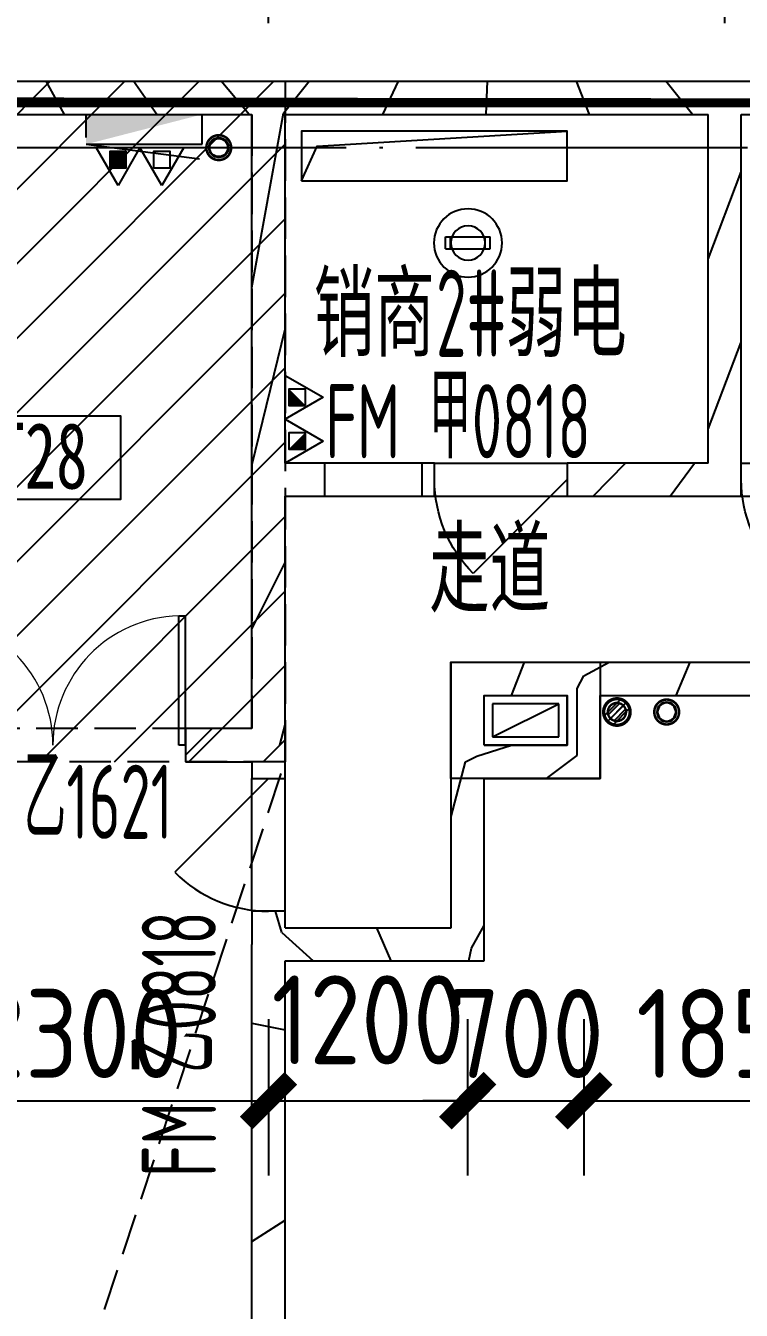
# Model space of a CAD drawing. Header units: inches. Extents: x 0 to 1813292486, y 0 to 3473589894.
# Drawn here: x 600600172 to 600604486, y 3473205414 to 3473213153 of the extents above; entities that cross this region are included whole.
import ezdxf
from ezdxf.enums import TextEntityAlignment as Align

# ---------------------------------------------------------------- set-up
doc = ezdxf.new("R2010")
doc.units = ezdxf.units.IN
doc.header["$LTSCALE"] = 1000
doc.header["$MEASUREMENT"] = 0
for name, pattern in [('AX-MALL-GIRD-200$0$DOTE', [2.4200000000000004, 2, -0.2, 0.02, -0.2]), ('AX-MALL-WALL-P02-QT$0$DASH', [0.35, 0.25, -0.1]), ('AX-MALL-WALL-P02-QT$0$DOTE', [2.4200000000000004, 2, -0.2, 0.02, -0.2]), ('PX-MALL-P02-LG$0$CONTINOUS', [0])]:
    doc.linetypes.add(name, pattern=pattern)
for name, color, linetype in [('A-Anno-Note', 241, 'Continuous'), ('AX-MALL-DIM-P02$0$A-Anno-Dims', 3, 'Continuous'), ('AX-MALL-DIM-P02$0$A-Detl-Thin', 131, 'Continuous'), ('AX-MALL-GIRD-200$0$A-Grid', 222, 'AX-MALL-GIRD-200$0$DOTE'), ('AX-MALL-P02-200$0$A-Anno-Note', 241, 'Continuous'), ('AX-MALL-WALL-P02$0$A-Anno-Note', 241, 'Continuous'), ('AX-MALL-WALL-P02-QT$0$_T_S__T_ELEV_A-STRS', 7, 'Continuous'), ('AX-MALL-WALL-P02-QT$0$A-Anno-Note', 241, 'Continuous'), ('AX-MALL-WALL-P02-QT$0$A-Detl-Patt', 8, 'Continuous'), ('AX-MALL-WALL-P02-QT$0$A-Detl-Thin', 131, 'Continuous'), ('AX-MALL-WALL-P02-QT$0$A-Wall', 2, 'Continuous'), ('AX-MALL-WALL-P02-QT$0$A-Wall-Patt', 13, 'Continuous'), ('AX-MALL-WALL-P02-QT$0$A-Wind', 4, 'Continuous'), ('AX-MALL-WORD-P02$0$A-Anno-Note', 241, 'Continuous'), ('AX-MALL-WORD-P02$0$A-Wind-Iden', 11, 'Continuous'), ('AX-MALL-ZTKD-P02$0$A-Anno-Note', 241, 'Continuous'), ('EX-MALL-2F-DBKD$0$TEL_底图', 7, 'Continuous'), ('EX-MALL-2F-DBKD-RD$0$0电井顶板开洞', 7, 'Continuous'), ('MX-MALL-P02-LG$0$M-VT-DUCT-FLG', 40, 'Continuous'), ('MX-MALL-P02-LG$0$M-VT-DUCT-KED', 170, 'Continuous'), ('MX-MALL-P02-LG$0$M-VT-DUCT-SAD', 90, 'Continuous'), ('PX-MALL-P02-LG$0$P-Drain-Fldr', 4, 'Continuous'), ('PX-MALL-P02-LG$0$P-Drain-Fldr-ARCH', 161, 'Continuous'), ('PX-MALL-P02-LG$0$P-Drain-Fldr-W100', 4, 'Continuous'), ('PX-MALL-P02-LG$0$P-Drain-Fldr-W50', 4, 'Continuous'), ('PX-MALL-P02-LG$0$P-Exsh', 31, 'Continuous'), ('PX-MALL-P02-LG$0$P-Hydt-Boxx', 221, 'Continuous'), ('PX-MALL-P02-LG$0$P-Hydt-Pipe', 221, 'Continuous'), ('PX-MALL-P02-LG$0$P-Pipe-Risr', 7, 'Continuous'), ('PX-MALL-P02-LG$0$P-Pipe-Risr-Arch', 6, 'Continuous'), ('PX-MALL-P02-LG$0$P-Pipe-Risr-W100', 6, 'Continuous'), ('PX-MALL-P02-LG$0$P-Pipe-Risr-W50', 6, 'Continuous'), ('PX-MALL-P02-LG$0$P-Sewr-Pipe', 123, 'PX-MALL-P02-LG$0$CONTINOUS'), ('PX-MALL-P02-LG$0$PX-DSY-一层平面图$0$PX-B-P01$0$P-Gass-Anno', 41, 'Continuous')]:
    doc.layers.add(name, color=color, linetype=linetype)
doc.layers.add('MX-MALL-P02-LG$0$M-AUX-TO-ARCH', color=1, linetype='Continuous', plot=False)
doc.styles.add('AX-MALL-DIM-P02$0$_TCH_DIM_T3', font='gbenor.shx')
doc.styles.add('AX-MALL-WORD-P02$0$_TCH_WINDOW', font='gbenor.shx', dxfattribs={"bigfont": 'gbcbig.shx'})
doc.styles.add('AX-MALL-WORD-P02$0$STANDARD', font='gbenor.shx', dxfattribs={"bigfont": 'gbcbig.shx'})
doc.styles.add('AX-MALL-WORD-P02$0$宋体', font='', dxfattribs={"width": 0.7, "height": 5})
doc.styles.add('PX-MALL-P02-LG$0$jzfz', font='gbenor.shx', dxfattribs={"bigfont": 'gbcbig.shx'})
doc.styles.get('AX-MALL-WORD-P02$0$宋体').set_extended_font_data('SimSun')
doc.dimstyles.new('AX-MALL-DIM-P02$0$_TCH_ARCH&&180', dxfattribs={"dimtxt": 535.5, "dimasz": 270, "dimexe": 450, "dimexo": 450, "dimgap": 137.25, "dimtad": 1, "dimdec": 0, "dimzin": 0, "dimdsep": 46, "dimtxsty": 'AX-MALL-DIM-P02$0$_TCH_DIM_T3', "dimblk": 'AX-MALL-DIM-P02$0$_ArchTick', "dimcen": 0.09, "dimclrt": 7, "dimazin": 2, "dimtfac": 1, "dimtdec": 0, "dimtix": 1, "dimtmove": 2, "dimatfit": 3, "dimfxl": 500, "dimtolj": 1, "dimtzin": 0, "dimarcsym": 0})
pattern_1 = [(45, (0, 359.0227), (-353.55353201463, 353.55353201463), [])]

# ---------------------------------------------------------------- blocks, each defined once
blk = doc.blocks.new('AX-MALL-WORD-P02')
at = {"layer": 'AX-MALL-WORD-P02$0$A-Anno-Note', "color": 3}
blk.add_lwpolyline([(600401074.7316201, 3473063312.034969), (600402069.88777, 3473062941.310107), (600402244.4341844, 3473063409.85418), (600401249.2780349, 3473063780.579041)], close=True, dxfattribs=at)
at = {"layer": 'AX-MALL-WORD-P02$0$A-Anno-Note', "style": 'AX-MALL-WORD-P02$0$STANDARD'}
for s, p in [('销商', (600403459.9114745, 3473063338.494992)), ('弱电', (600404544.3417788, 3473062934.512883)), ('走道', (600403574.2747629, 3473061653.273226))]:
    blk.add_text(s, height=506.3829787234042, rotation=339.5681613092015, dxfattribs=at).set_placement(p)
at = {"layer": 'AX-MALL-WORD-P02$0$A-Anno-Note', "color": 3, "style": 'AX-MALL-WORD-P02$0$宋体', "width": 0.7}
blk.add_text('LT28', height=396.5189873417721, rotation=339.5681615271141, dxfattribs=at).set_placement((600401197.0198178, 3473063335.276412))
at = {"layer": 'AX-MALL-WORD-P02$0$A-Anno-Note', "style": 'AX-MALL-WORD-P02$0$STANDARD', "width": 0.6}
blk.add_text('2#', height=525, rotation=339.5681613092015, dxfattribs=at).set_placement((600404150.7647572, 3473063081.131873))
at = {"layer": 'AX-MALL-WORD-P02$0$A-Wind-Iden', "style": 'AX-MALL-WORD-P02$0$_TCH_WINDOW', "width": 0.7}
for s, height, rotation, p in [('FM', 446.25, 339.5681614706218, (600403312.120281, 3473062741.860528)), ('甲', 506.3829787234042, 339.5681614706218, (600403897.5661013, 3473062523.764782)), ('0818', 446.25, 339.5681614706218, (600404139.3647505, 3473062433.687691)), ('乙', 506.3829787234042, 339.5681615377875, (600400807.3933368, 3473061228.340878)), ('1621', 446.25, 339.5681615377875, (600401049.1919861, 3473061138.263787)), ('0818', 446.25, 69.56816150140598, (600401491.1900562, 3473059742.18347)), ('乙', 506.3829787234042, 69.56816150140598, (600401401.1129651, 3473059500.38482)), ('FM', 446.25, 69.56816150140598, (600401183.0172205, 3473058914.939))]:
    blk.add_text(s, height=height, rotation=rotation, dxfattribs=at).set_placement(p)
blk = doc.blocks.new('AX-MALL-GIRD-200')
at = {"layer": 'AX-MALL-GIRD-200$0$A-Grid'}
blk.add_line((600218521.0220362, 3473133579.090285), (600576417.0261351, 3473000252.327003), dxfattribs=at)
blk = doc.blocks.new('AX-MALL-WALL-P02-QT$0$tj')
at = {"layer": 'AX-MALL-WALL-P02-QT$0$A-Detl-Patt'}
h = blk.add_hatch(dxfattribs=at)
h.set_pattern_fill('STEEL', color=256, scale=100.0000000000001, angle=50.43183869082386)
h.set_pattern_definition([(75.00000000004839, (-14278.19445574284, 156289.8254051208), (-153.3407249234246, 41.08752340989569), []), (75.00000000004839, (-14317.88195610046, 156358.5661673546), (-153.3407249234246, 41.08752340989569), [])])
edge = h.paths.add_edge_path()
edge.add_line((88101.273016572, 47666.64152574539), (87883.93542659283, 47459.84604215622))
edge.add_line((87883.93542659283, 47459.84604215622), (91571.54751467705, 43584.64122533798))
edge.add_arc((262949.389629302, 558937.705083496), 543101.4133620498, 251.6057364187558, 260.0288666978238)
edge.add_arc((172180.8466627672, -2862.146247219684), 27099.9982179492, 64.7128659603706, 96.9316049602786, ccw=False)
edge.add_arc((262948.9730309481, 558936.3205539446), 543099.9677998082, 261.6155114784545, 271.7251478115656)
edge.add_line((279298.9759148359, 16082.51663446426), (279298.9759315252, 16382.65274763107))
edge.add_arc((262948.9742454757, 558936.3204835369), 542799.9676941936, 261.62020364125146, 271.7261014454634, ccw=False)
edge.add_arc((172180.8456921196, -2862.14609140989), 27400.00151046549, 64.80631838577902, 96.83815911678944)
edge.add_arc((262949.394896181, 558937.7037490648), 542801.4137571028, 251.6136389015772, 260.02417327084333, ccw=False)
edge.add_line((91737.26096642017, 43845.69257831573), (88101.273016572, 47666.64152574539))
blk = doc.blocks.new('MX-MALL-P02-LG$0$YHJJ-P02')
at = {"layer": 'MX-MALL-P02-LG$0$M-AUX-TO-ARCH'}
for points in [[(9090.265913009644, -67500.04643297195), (9090.265917181969, -66800.04643583298), (9990.26591527462, -66800.04643440247), (9990.265915513039, -67500.04642915726)], [(9290.876807808876, -67300.00002002716), (9290.876809716225, -67000.00001907349), (9790.265915989876, -67000.0464348793), (9790.265915870667, -67300.04643392563)]]:
    blk.add_lwpolyline(points, close=True, dxfattribs=at)
at = {"layer": 'MX-MALL-P02-LG$0$M-VT-DUCT-FLG'}
blk.add_line((9340.265915565571, -67250.04643498437), (9740.265915460506, -67050.04643477424), dxfattribs=at)
at = {"layer": 'MX-MALL-P02-LG$0$M-VT-DUCT-KED'}
for p, q in [((9740.265915460506, -67050.04643477424), (9340.265915460506, -67050.04643498437)), ((9340.265915460506, -67050.04643498437), (9340.265915565571, -67250.04643498437)), ((9740.265915565571, -67250.04643477424), (9740.265915460506, -67050.04643477424)), ((9340.265915565571, -67250.04643498437), (9740.265915565571, -67250.04643477424))]:
    blk.add_line(p, q, dxfattribs=at)
blk = doc.blocks.new('MX-MALL-P02-LG')
at = {"layer": 'MX-MALL-P02-LG$0$M-VT-DUCT-SAD', "rotation": 339.5681613187875}
blk.add_blockref('MX-MALL-P02-LG$0$YHJJ-P02', (600418393.5374048, 3473127097.242905), dxfattribs=at)
blk = doc.blocks.new('EX-MALL-2F-DBKD-RD')
at = {"layer": 'EX-MALL-2F-DBKD-RD$0$0电井顶板开洞', "color": 1, "linetype": 'ByBlock'}
blk.add_lwpolyline([(600403761.7607248, 3473064358.052505), (600405261.1017752, 3473063799.504012), (600405365.8296179, 3473064080.630458), (600403866.488567, 3473064639.17895)], close=True, dxfattribs=at)
blk.add_lwpolyline([(600403761.7607248, 3473064358.052505), (600403922.9326055, 3473064520.598693), (600405365.8296177, 3473064080.630458)], dxfattribs=at)
blk = doc.blocks.new('EX-MALL-2F-DBKD')
at = {"layer": 'EX-MALL-2F-DBKD$0$TEL_底图'}
blk.add_blockref('EX-MALL-2F-DBKD-RD', (0, 0), dxfattribs=at)
blk = doc.blocks.new('AX-MALL-WALL-P02-QT$0$$DorLib2D$00000114')
at = {"color": 0}
blk.add_line((0.4999999999999964, 3.552713678800501e-15), (-0.2071067811864751, 0.7071067811864857), dxfattribs=at)
blk.add_arc((0.5000000000013856, -1.154631945610163e-12), 1.000000000001696, 135, 180, dxfattribs=at)
blk = doc.blocks.new('AX-MALL-WALL-P02-QT$0$$DorLib2D$00000002')
for p, q in [((-0.5, -5.684341886080802e-17), (-0.5000000000000007, 0.4875)), ((-0.4750000000000007, 0.4875), (-0.5000000000000007, 0.4875)), ((-0.475, -2.842170943040401e-17), (-0.4750000000000007, 0.4875)), ((0.475, -2.842170943040401e-17), (0.4750000000000007, 0.4875)), ((0.4750000000000007, 0.4875), (0.5000000000000007, 0.4875)), ((0.5, -5.684341886080802e-17), (0.5000000000000007, 0.4875)), ((-0.5, -5.684341886080802e-17), (-0.475, -2.842170943040401e-17)), ((0.5, -5.684341886080802e-17), (0.475, -2.842170943040401e-17))]:
    blk.add_line(p, q)
at = {"lineweight": 13}
for centre, start, end in [((-0.4875, -4.263256414560601e-17), 0, 88.53071641864632), ((0.4875, -4.263256414560601e-17), 91.4692835813537, 180)]:
    blk.add_arc(centre, 0.4875, start, end, dxfattribs=at)
blk = doc.blocks.new('AX-MALL-WALL-P02-QT')
at = {"layer": 'AX-MALL-WALL-P02-QT$0$A-Detl-Patt', "linetype": 'AX-MALL-WALL-P02-QT$0$DASH'}
h = blk.add_hatch(dxfattribs=at)
h.set_pattern_fill('ANSI31', color=5, scale=199.9999999999999, angle=-3.81666561775622e-14)
h.set_pattern_definition([(24.56816130921802, (600185298.4270635, 3473279938.045598), (-132.0087131905358, 288.7558651210028), [])])
h.paths.add_polyline_path([(600402446.5453075, 3473061113.034696), (600399119.8823843, 3473062352.31425), (600400551.1629934, 3473066194.37565), (600403877.8259168, 3473064955.096096)])
at = {"layer": 'AX-MALL-WALL-P02-QT$0$A-Wall-Patt'}
h = blk.add_hatch(dxfattribs=at)
h.set_pattern_fill('普通砖', color=256, scale=200, style=0)
h.set_pattern_definition(pattern_1)
h.paths.add_polyline_path([(600397412.2264006, 3473067221.436907), (600397482.66236, 3473067124.055081), (600403620.5897212, 3473064837.497033), (600403737.5713915, 3473064865.060293), (600403784.1171023, 3473064990.005379), (600397458.7721115, 3473067346.381993)])
h = blk.add_hatch(dxfattribs=at)
h.set_pattern_fill('普通砖', color=256, scale=200, style=0)
h.set_pattern_definition(pattern_1)
h.paths.add_polyline_path([(600403737.5713913, 3473064865.060293), (600403808.0073507, 3473064767.678467), (600406197.5821242, 3473063877.491745), (600406314.5637945, 3473063905.055006), (600406361.1095053, 3473064030.000092), (600403784.1171023, 3473064990.005379)])
h = blk.add_hatch(dxfattribs=at)
h.set_pattern_fill('普通砖', color=256, scale=200, style=0)
h.set_pattern_definition(pattern_1)
h.paths.add_polyline_path([(600402977.5305781, 3473062729.357399), (600403074.9124044, 3473062799.793359), (600403808.0073507, 3473064767.678467), (600403737.5713915, 3473064865.060293), (600403620.5897212, 3473064837.497033), (600402852.5854918, 3473062775.903111)])
h = blk.add_hatch(dxfattribs=at)
h.set_pattern_fill('普通砖', color=256, scale=200, style=0)
h.set_pattern_definition(pattern_1)
h.paths.add_polyline_path([(600406314.5637944, 3473063905.055006), (600406384.9997537, 3473063807.673179), (600409102.5553801, 3473062795.303968), (600409219.5370502, 3473062822.867228), (600409266.082761, 3473062947.812314), (600406361.1095053, 3473064030.000092)])
h = blk.add_hatch(dxfattribs=at)
h.set_pattern_fill('普通砖', color=256, scale=200, style=0)
h.set_pattern_definition(pattern_1)
h.paths.add_polyline_path([(600405534.9231373, 3473061812.224811), (600405651.9048076, 3473061839.788071), (600406384.9997537, 3473063807.673179), (600406314.5637945, 3473063905.055006), (600406197.5821242, 3473063877.491745), (600405464.4871781, 3473061909.606637)])
h = blk.add_hatch(dxfattribs=at)
h.set_pattern_fill('普通砖', color=256, scale=200, style=0)
h.set_pattern_definition(pattern_1)
h.paths.add_polyline_path([(600402356.509504, 3473061253.289219), (600402481.4545903, 3473061206.743508), (600403005.0938381, 3473062612.37573), (600402977.5305781, 3473062729.357399), (600402852.5854918, 3473062775.903111), (600402328.946244, 3473061370.270889)])
h = blk.add_hatch(dxfattribs=at)
h.set_pattern_fill('普通砖', color=256, scale=200, style=0)
h.set_pattern_definition(pattern_1)
h.paths.add_polyline_path([(600403005.0938381, 3473062612.37573), (600403848.4731702, 3473062298.192181), (600403918.2917366, 3473062485.60981), (600403074.9124044, 3473062799.793359), (600402977.5305781, 3473062729.357399)])
h = blk.add_hatch(dxfattribs=at)
h.set_pattern_fill('普通砖', color=256, scale=200, style=0)
h.set_pattern_definition(pattern_1)
h.paths.add_polyline_path([(600405464.4871781, 3473061909.606637), (600404667.9622537, 3473062206.335545), (600404598.1436874, 3473062018.917915), (600405488.3774264, 3473061687.279725), (600405534.9231373, 3473061812.224812)])
h = blk.add_hatch(dxfattribs=at)
h.set_pattern_fill('普通砖', color=256, scale=200, style=0)
h.set_pattern_definition(pattern_1)
h.paths.add_polyline_path([(600405488.3774264, 3473061687.279725), (600405582.0862417, 3473061652.370442), (600405651.9048076, 3473061839.788071), (600405534.9231373, 3473061812.224812)])
h = blk.add_hatch(dxfattribs=at)
h.set_pattern_fill('普通砖', color=256, scale=200, style=0)
h.set_pattern_definition(pattern_1)
h.paths.add_polyline_path([(600402328.946244, 3473061370.270889), (600401954.1109859, 3473061509.908022), (600401884.2924196, 3473061322.490393), (600402259.1276778, 3473061182.85326), (600402356.509504, 3473061253.289219)])
h = blk.add_hatch(dxfattribs=at)
h.set_pattern_fill('普通砖', color=256, scale=200, style=0)
h.set_pattern_definition(pattern_1)
h.paths.add_polyline_path([(600403508.5785404, 3473060717.396151), (600403605.9603666, 3473060787.83211), (600403710.6882161, 3473061068.958554), (600403593.0891529, 3473061326.19475), (600403383.6334542, 3473060763.941862)])
h = blk.add_hatch(dxfattribs=at)
h.set_pattern_fill('普通砖', color=256, scale=200, style=0)
h.set_pattern_definition(pattern_1)
h.paths.add_polyline_path([(600403593.0891529, 3473061326.19475), (600403710.6882161, 3473061068.958554), (600404179.2322894, 3473060894.412138), (600404296.2139597, 3473060921.975399), (600404342.7596706, 3473061046.920485)])
h = blk.add_hatch(dxfattribs=at)
h.set_pattern_fill('普通砖', color=256, scale=200, style=0)
h.set_pattern_definition(pattern_1)
h.paths.add_polyline_path([(600402259.1276778, 3473061182.85326), (600402224.2183874, 3473061089.144426), (600402411.6360166, 3473061019.32586), (600402481.4545902, 3473061206.743508), (600402356.509504, 3473061253.289219)])
h = blk.add_hatch(dxfattribs=at)
h.set_pattern_fill('普通砖', color=256, scale=200, style=0)
h.set_pattern_definition(pattern_1)
h.paths.add_polyline_path([(600404296.2139597, 3473060921.975399), (600404366.6499189, 3473060824.593572), (600406006.5541755, 3473060213.681117), (600406053.0998863, 3473060338.626204), (600405982.663927, 3473060436.008029), (600404342.7596706, 3473061046.920485)])
h = blk.add_hatch(dxfattribs=at)
h.set_pattern_fill('普通砖', color=256, scale=200, style=0)
h.set_pattern_definition(pattern_1)
h.paths.add_polyline_path([(600404074.50444, 3473060613.285694), (600404192.1035031, 3473060356.049499), (600404366.6499189, 3473060824.593572), (600404296.2139597, 3473060921.975399), (600404179.2322894, 3473060894.412138)])
h = blk.add_hatch(dxfattribs=at)
h.set_pattern_fill('普通砖', color=256, scale=200, style=0)
h.set_pattern_definition(pattern_1)
h.paths.add_polyline_path([(600403034.5406156, 3473059826.853696), (600403152.1396788, 3473059569.617501), (600403536.1418004, 3473060600.414481), (600403508.5785404, 3473060717.396151), (600403383.6334542, 3473060763.941862)])
h = blk.add_hatch(dxfattribs=at)
h.set_pattern_fill('普通砖', color=256, scale=200, style=0)
h.set_pattern_definition(pattern_1)
h.paths.add_polyline_path([(600403508.5785404, 3473060717.396151), (600403536.1418004, 3473060600.414481), (600404192.1035031, 3473060356.049499), (600404074.50444, 3473060613.285694), (600403605.9603666, 3473060787.83211)])
h = blk.add_hatch(dxfattribs=at)
h.set_pattern_fill('普通砖', color=256, scale=200, style=0)
h.set_pattern_definition(pattern_1)
h.paths.add_polyline_path([(600402097.4524684, 3473060175.946528), (600402132.3617511, 3473060269.655342), (600401944.9441218, 3473060339.473908), (600401875.1255559, 3473060152.05628), (600402000.0706421, 3473060105.510569)])
h = blk.add_hatch(dxfattribs=at)
h.set_pattern_fill('普通砖', color=256, scale=200, style=0)
h.set_pattern_definition(pattern_1)
h.paths.add_polyline_path([(600400182.7595658, 3473055036.236227), (600402027.6339021, 3473059988.528899), (600402000.0706421, 3473060105.510569), (600401875.1255559, 3473060152.05628), (600399995.3419366, 3473055106.054793)])
h = blk.add_hatch(dxfattribs=at)
h.set_pattern_fill('普通砖', color=256, scale=200, style=0)
h.set_pattern_definition(pattern_1)
h.paths.add_polyline_path([(600402000.0706421, 3473060105.510569), (600402027.6339021, 3473059988.528899), (600403152.1396788, 3473059569.617501), (600403034.5406156, 3473059826.853696), (600402097.4524684, 3473060175.946528)])
at = {"layer": 'AX-MALL-WALL-P02-QT$0$_T_S__T_ELEV_A-STRS', "linetype": 'AX-MALL-WALL-P02-QT$0$DOTE', "const_width": 150}
blk.add_lwpolyline([(600342323.0797966, 3473087779.331682), (600442122.9674294, 3473050600.945104), (600441808.7838843, 3473049757.565782), (600449492.9066867, 3473046895.004558), (600449807.0902339, 3473047738.383887), (600449807.0902337, 3473047738.383885), (600451657.2822405, 3473052704.951061), (600496637.5132873, 3473035948.495144)], dxfattribs=at)
at = {"layer": 'AX-MALL-WALL-P02-QT$0$A-Detl-Patt', "linetype": 'AX-MALL-WALL-P02-QT$0$DASH'}
blk.add_line((600389775.7315115, 3473045285.965596), (600402446.5453074, 3473061113.034696), dxfattribs=at)
at = {"layer": 'AX-MALL-WALL-P02-QT$0$A-Detl-Patt', "color": 5, "linetype": 'AX-MALL-WALL-P02-QT$0$DASH'}
for points in [[(600402446.5453075, 3473061113.034696), (600399119.8823843, 3473062352.31425), (600400551.1629934, 3473066194.37565), (600403877.8259168, 3473064955.096096)], [(600402328.9462446, 3473061370.270892), (600399377.11858, 3473062469.913313), (600400668.7620565, 3473065937.139454), (600403620.5897211, 3473064837.497033)]]:
    blk.add_lwpolyline(points, close=True, dxfattribs=at)
at = {"layer": 'AX-MALL-WALL-P02-QT$0$A-Wall'}
for p, q in [((600397458.7721115, 3473067346.381993), (600403784.1171023, 3473064990.005379)), ((600397482.66236, 3473067124.055081), (600403620.5897212, 3473064837.497033)), ((600403784.1171023, 3473064990.005379), (600406361.1095053, 3473064030.000092)), ((600402852.5854918, 3473062775.903111), (600403620.5897212, 3473064837.497033)), ((600403074.9124044, 3473062799.793359), (600403808.0073507, 3473064767.678467)), ((600403808.0073507, 3473064767.678467), (600406197.5821242, 3473063877.491745)), ((600406361.1095053, 3473064030.000092), (600409266.082761, 3473062947.812314)), ((600405464.4871781, 3473061909.606637), (600406197.5821242, 3473063877.491745)), ((600405651.9048076, 3473061839.788071), (600406384.9997537, 3473063807.673179)), ((600406384.9997537, 3473063807.673179), (600409102.5553801, 3473062795.303968)), ((600402328.946244, 3473061370.270889), (600402852.5854918, 3473062775.903111)), ((600403918.2917366, 3473062485.60981), (600403074.9124044, 3473062799.793359)), ((600402481.4545903, 3473061206.743508), (600403005.0938381, 3473062612.37573)), ((600403005.0938381, 3473062612.37573), (600403848.4731702, 3473062298.192181)), ((600403848.4731702, 3473062298.192181), (600403918.2917366, 3473062485.60981)), ((600404667.9622537, 3473062206.335545), (600404598.1436874, 3473062018.917915)), ((600405464.4871781, 3473061909.606637), (600404667.9622537, 3473062206.335545)), ((600404598.1436874, 3473062018.917915), (600405488.3774264, 3473061687.279725)), ((600405582.0862417, 3473061652.370442), (600405651.9048079, 3473061839.788071)), ((600405488.3774264, 3473061687.279725), (600405582.0862417, 3473061652.370442)), ((600401954.1109859, 3473061509.908022), (600401884.2924196, 3473061322.490393)), ((600402328.946244, 3473061370.270889), (600401954.1109859, 3473061509.908022)), ((600401884.2924196, 3473061322.490393), (600402259.1276778, 3473061182.85326)), ((600403383.6334542, 3473060763.941862), (600403593.0891529, 3473061326.19475)), ((600403593.0891529, 3473061326.19475), (600404342.7596706, 3473061046.920485)), ((600402411.6360166, 3473061019.32586), (600402481.4545902, 3473061206.743508)), ((600402259.1276778, 3473061182.85326), (600402224.2183874, 3473061089.144426)), ((600402224.2183874, 3473061089.144426), (600402411.6360166, 3473061019.32586)), ((600403605.9603666, 3473060787.83211), (600403710.6882161, 3473061068.958554)), ((600403710.6882161, 3473061068.958554), (600404179.2322894, 3473060894.412138)), ((600404342.7596706, 3473061046.920485), (600405982.663927, 3473060436.008029)), ((600404074.50444, 3473060613.285694), (600404179.2322894, 3473060894.412138)), ((600404192.1035031, 3473060356.049499), (600404366.6499189, 3473060824.593572)), ((600404366.6499189, 3473060824.593572), (600406006.5541755, 3473060213.681117)), ((600403034.5406156, 3473059826.853696), (600403383.6334542, 3473060763.941862)), ((600403605.9603666, 3473060787.83211), (600404074.50444, 3473060613.285694)), ((600403152.1396788, 3473059569.617501), (600403536.1418004, 3473060600.414481)), ((600403536.1418004, 3473060600.414481), (600404192.1035031, 3473060356.049499)), ((600401944.9441218, 3473060339.473908), (600401875.1255559, 3473060152.05628)), ((600402132.3617511, 3473060269.655342), (600401944.9441218, 3473060339.473908)), ((600402097.4524684, 3473060175.946528), (600402132.3617511, 3473060269.655342)), ((600399995.3419366, 3473055106.054793), (600401875.1255559, 3473060152.05628)), ((600402097.4524684, 3473060175.946528), (600403034.5406156, 3473059826.853696)), ((600400182.7595658, 3473055036.236227), (600402027.6339021, 3473059988.528899)), ((600402027.6339021, 3473059988.528899), (600403152.1396788, 3473059569.617501))]:
    blk.add_line(p, q, dxfattribs=at)
at = {"layer": 'AX-MALL-WALL-P02-QT$0$A-Wind'}
for p, q in [((600403918.2917364, 3473062485.60981), (600404667.9622538, 3473062206.335545)), ((600403848.47317, 3473062298.192181), (600404598.1436875, 3473062018.917915)), ((600405651.904808, 3473061839.788071), (600406401.5753255, 3473061560.513806)), ((600405582.0862417, 3473061652.370442), (600406331.7567592, 3473061373.096177)), ((600401944.9441218, 3473060339.473908), (600402224.2183871, 3473061089.144425)), ((600402132.3617511, 3473060269.655342), (600402411.6360164, 3473061019.325859))]:
    blk.add_line(p, q, dxfattribs=at)
at = {"layer": 'AX-MALL-WALL-P02-QT$0$A-Anno-Note'}
blk.add_blockref('EX-MALL-2F-DBKD', (0, 0), dxfattribs=at)
at = {"layer": 'AX-MALL-WALL-P02-QT$0$A-Detl-Thin'}
blk.add_blockref('MX-MALL-P02-LG', (0, 0), dxfattribs=at)
at = {"layer": 'AX-MALL-WALL-P02-QT$0$A-Detl-Thin', "rotation": 339.5681613091762}
blk.add_blockref('AX-MALL-WALL-P02-QT$0$tj', (600144118.6961328, 3473128496.287411), dxfattribs=at)
at = {"layer": 'AX-MALL-WALL-P02-QT$0$A-Wind'}
blk.add_blockref('AX-MALL-GIRD-200', (0, 0), dxfattribs=at)
at = {"layer": 'AX-MALL-WALL-P02-QT$0$A-Wind', "zscale": 200}
for name, p, xscale, yscale, rotation in [('AX-MALL-WALL-P02-QT$0$$DorLib2D$00000002', (600401169.5311853, 3473061695.473473), 1600, 1600, 339.5681613030652), ('AX-MALL-WALL-P02-QT$0$$DorLib2D$00000114', (600404258.2177119, 3473062252.263863), 800, -800, 339.5681612947279), ('AX-MALL-WALL-P02-QT$0$$DorLib2D$00000114', (600405991.8307836, 3473061606.442124), 800, -800, 339.5681613160625), ('AX-MALL-WALL-P02-QT$0$$DorLib2D$00000114', (600402178.2900691, 3473060679.399884), 800, 800, 69.5681613075957)]:
    blk.add_blockref(name, p, dxfattribs=dict(at, xscale=xscale, yscale=yscale, rotation=rotation))
blk = doc.blocks.new('AX-MALL-WALL-P02')
at = {"layer": 'AX-MALL-WALL-P02$0$A-Anno-Note'}
blk.add_blockref('AX-MALL-WORD-P02', (0, 0), dxfattribs=at)
blk.add_blockref('AX-MALL-WALL-P02-QT', (0, 0), dxfattribs=at)
blk = doc.blocks.new('PX-MALL-P02-LG$0$PX-DSY-一层平面图$0$PX-B-P01$0$A$C3BA02923')
for p, q in [((-205.0528028229019, 54.52846630102431), (200.4903818683233, 54.52846630105341)), ((-205.0528028229019, 54.52846630102431), (-205.0528028229019, -54.52846630098065)), ((-158.9956803772366, 54.52846630102431), (-158.9956803772366, -54.52846630098065)), ((154.4332594227744, 54.52846630102431), (154.4332594227744, -54.52846630098065)), ((200.4903818683233, 54.52846630105341), (200.4903818685561, -54.52846630105341)), ((-205.0528028229019, -54.52846630098065), (200.4903818685561, -54.52846630105341))]:
    blk.add_line(p, q)
for radius in [308.1916796825826, 155.3229930804212]:
    blk.add_circle((0, 0), radius)
blk = doc.blocks.new('PX-MALL-P02-LG$0$XHS1')
at = {"layer": 'PX-MALL-P02-LG$0$P-Hydt-Boxx', "ltscale": 0.7}
for p, q in [((350.0030006170273, 240), (-332.898939371109, 327.2950124740601)), ((350.0030006170273, 240), (-349.9969996213913, 240)), ((-349.9969997406006, 239.9999995231628), (-349.9969996213913, 60)), ((350.0030003786087, 200), (350.003000497818, 60)), ((350.0030006170273, 60), (-349.996999502182, 60))]:
    blk.add_line(p, q, dxfattribs=at)
blk.add_solid([(350.0030006170273, 240), (350.0030002593994, 60.00000047683716), (-349.9969996213913, 60)], dxfattribs=at)
blk = doc.blocks.new('PX-MALL-P02-LG$0$MHQ')
at = {"layer": 'PX-MALL-P02-LG$0$P-Exsh', "ltscale": 0.7}
h = blk.add_hatch(dxfattribs=at)
h.set_pattern_fill('ANSI31', color=256, scale=25, style=0)
h.set_pattern_definition([(45, (-160019.2306599375, -42228.3236173685), (-28.0633003783411, 28.0633003783411), [])])
h.paths.add_polyline_path([(-75.0000000015425, 185.1731819980414), (75, 185.1731819980414), (75, 35.17318199802685), (-75.0000000015425, 35.17318199802685)])
for points in [[(0, 346.4101615137042), (-200, -1.455191522836685e-11), (200, -1.455191522836685e-11)], [(0, 346.4101615137042), (-200, -1.455191522836685e-11), (200, -1.455191522836685e-11)], [(0, 346.4101615137042), (-200, -1.455191522836685e-11), (200, -1.455191522836685e-11)], [(-75.0000000015425, 185.1731819980414), (75, 185.1731819980414), (75, 35.17318199802685), (-75.0000000015425, 35.17318199802685)]]:
    blk.add_lwpolyline(points, close=True, dxfattribs=at)
blk = doc.blocks.new('PX-MALL-P02-LG$0$20200929200250')
at = {"layer": 'PX-MALL-P02-LG$0$P-Exsh', "ltscale": 0.7, "xscale": 0.6600000001490116, "yscale": 0.6600000001490116, "zscale": 0.6600000001490116}
for p in [(-132.0000001192093, 40), (131.9999997615814, 40)]:
    blk.add_blockref('PX-MALL-P02-LG$0$MHQ', p, dxfattribs=at)
blk = doc.blocks.new('PX-MALL-P02-LG$0$20211220143732')
at = {"layer": 'PX-MALL-P02-LG$0$P-Exsh'}
blk.add_blockref('PX-MALL-P02-LG$0$20200929200250', (-374.9999999407155, 219.6219584928522), dxfattribs=at)
at = {"layer": 'PX-MALL-P02-LG$0$P-Hydt-Boxx', "ltscale": 0.7, "xscale": -1}
blk.add_blockref('PX-MALL-P02-LG$0$XHS1', (-349.9969999989844, 0), dxfattribs=at)
blk = doc.blocks.new('PX-MALL-P02-LG$0$P-Risr')
at = {"layer": 'PX-MALL-P02-LG$0$P-Pipe-Risr-W50'}
h = blk.add_hatch(color=0, dxfattribs=at)
edge = h.paths.add_edge_path()
edge.add_ellipse((0, 0), major_axis=(47.05795628796547, 47.05795628796547), ratio=0.9999999999999695, start_angle=225.0000000000009, end_angle=405.0000000000009, ccw=False)
edge.add_ellipse((0, 0), major_axis=(47.05795628796764, 47.05795628796764), ratio=0.9999999999998785, start_angle=133.9675974886221, end_angle=225.0000000000035, ccw=False)
edge.add_line((-66.53919663240958, 1.199087783927098), (-54.4367953546693, 1.199087783927098))
edge.add_ellipse((0, 0), major_axis=(-38.50196423560672, 38.50196423560672), ratio=0.9999999999999859, start_angle=43.73814098242129, end_angle=134.9999999999996)
edge.add_ellipse((0, 0), major_axis=(38.50196423561096, 38.50196423561096), ratio=0.9999999999998216, start_angle=225.0000000000051, end_angle=405.0000000000051)
edge.add_ellipse((0, 0), major_axis=(38.50196423560679, 38.50196423560679), ratio=0.9999999999999831, start_angle=45.00000000000048, end_angle=133.7381409824204)
edge.add_line((-54.43679535467527, 1.199087783927098), (-66.53919663241555, 1.199087783927098))
edge.add_ellipse((0, 0), major_axis=(-47.05795628796762, 47.05795628796762), ratio=0.9999999999998742, start_angle=-45.00000000000358, end_angle=43.967597488629224, ccw=False)
at = {"layer": 'PX-MALL-P02-LG$0$P-Pipe-Risr-Arch', "ltscale": 0.7}
blk.add_circle((0, 0), 59.29000000000001, dxfattribs=at)
at = {"layer": 'PX-MALL-P02-LG$0$P-Pipe-Risr-W100', "color": 0, "const_width": 15}
blk.add_lwpolyline([(-75, 0, 1), (75, 0, 1)], format="xyb", close=True, dxfattribs=at)
at = {"layer": 'PX-MALL-P02-LG$0$P-Pipe-Risr-W50'}
blk.add_circle((0, 0), 54.45000000000001, dxfattribs=at)
at = {"layer": 'PX-MALL-P02-LG$0$P-Pipe-Risr', "style": 'PX-MALL-P02-LG$0$jzfz', "width": 0.6, "flags": 1}
for tag, p in [('SYS-MARK', (0.3310501334344735, -45.65933377496549)), ('RANGE', (0.3337570973526454, -45.67887874227017))]:
    blk.add_attdef(tag, text='', height=0.015625, dxfattribs=at).set_placement(p, align=Align.MIDDLE)
blk = doc.blocks.new('PX-MALL-P02-LG$0$A$C5A9C1854')
at = {"layer": 'PX-MALL-P02-LG$0$P-Drain-Fldr-W50', "ltscale": 0.7}
for p, q in [((16.81565596797736, -52.36634142627008), (-52.36634142621187, 16.81565596791916)), ((38.89087296527578, -38.89087296521757), (-38.89087296527578, 38.89087296521757)), ((52.36634142632829, -16.81565596791916), (-16.81565596786095, 52.36634142627008))]:
    blk.add_line(p, q, dxfattribs=at)
at = {"layer": 'PX-MALL-P02-LG$0$P-Drain-Fldr-W50', "ltscale": 0.7, "const_width": 13.75}
blk.add_lwpolyline([(-54.99999999994179, 0, 1), (55.00000000005821, 0, 1)], format="xyb", close=True, dxfattribs=at)
blk = doc.blocks.new('PX-MALL-P02-LG$0$A$C7D2520B3')
at = {"layer": 'PX-MALL-P02-LG$0$P-Drain-Fldr', "ltscale": 0.7}
for p, q in [((78.54951213949244, -25.22348395187873), (-25.22348395179142, 78.54951213940512)), ((25.22348395196605, -78.54951213940512), (-78.54951213931781, 25.22348395187873)), ((58.33630944791366, -58.33630944788456), (-58.33630944791366, 58.33630944788456))]:
    blk.add_line(p, q, dxfattribs=at)
at = {"layer": 'PX-MALL-P02-LG$0$P-Drain-Fldr', "ltscale": 0.7, "const_width": 20}
blk.add_lwpolyline([(5.820766091346741e-11, -80, 1), (5.820766091346741e-11, 80, 1)], format="xyb", close=True, dxfattribs=at)
blk = doc.blocks.new('PX-MALL-P02-LG$0$A$C2257314B')
at = {"layer": 'PX-MALL-P02-LG$0$P-Drain-Fldr-ARCH', "ltscale": 0.7}
for p, q in [((16.81565596797736, -52.36634142627008), (-52.36634142621187, 16.81565596791916)), ((38.89087296527578, -38.89087296521757), (-38.89087296527578, 38.89087296521757)), ((52.36634142632829, -16.81565596791916), (-16.81565596786095, 52.36634142627008))]:
    blk.add_line(p, q, dxfattribs=at)
for start, end in [(0, 180), (180, 0)]:
    blk.add_arc((5.820766091346741e-11, -1.77635683940025e-15), 55, start, end, dxfattribs=at)
blk = doc.blocks.new('PX-MALL-P02-LG$0$P-Drain-Fldr')
blk.add_blockref('PX-MALL-P02-LG$0$A$C2257314B', (0, 0))
at = {"layer": 'PX-MALL-P02-LG$0$P-Drain-Fldr-W100'}
blk.add_blockref('PX-MALL-P02-LG$0$A$C7D2520B3', (0, 0), dxfattribs=at)
at = {"layer": 'PX-MALL-P02-LG$0$P-Drain-Fldr-W50'}
blk.add_blockref('PX-MALL-P02-LG$0$A$C5A9C1854', (0, 0), dxfattribs=at)
blk = doc.blocks.new('PX-MALL-P02-LG$0$A$C301F1425')
at = {"layer": 'PX-MALL-P02-LG$0$P-Exsh', "ltscale": 0.7}
for p in [(-200, 1.455191522836685e-11), (200, 1.455191522836685e-11)]:
    blk.add_blockref('PX-MALL-P02-LG$0$MHQ', p, dxfattribs=at)
blk = doc.blocks.new('PX-MALL-P02-LG')
at = {"xscale": -0.6600000001490114, "yscale": 0.6600000001490115, "zscale": 0.6600000001490114, "rotation": 249.5681619847931}
blk.add_blockref('PX-MALL-P02-LG$0$A$C301F1425', (600403167.072909, 3473063047.18463), dxfattribs=at)
at = {"layer": 'PX-MALL-P02-LG$0$P-Drain-Fldr', "xscale": -0.9999999999999991, "rotation": 339.5681620992224}
blk.add_blockref('PX-MALL-P02-LG$0$P-Drain-Fldr', (600404425.4276568, 3473060695.916969), dxfattribs=at)
at = {"layer": 'PX-MALL-P02-LG$0$P-Exsh', "xscale": -0.9999999999999991, "rotation": 159.5681599795499}
blk.add_blockref('PX-MALL-P02-LG$0$20211220143732', (600403360.3860887, 3473064998.45865), dxfattribs=at)
at = {"layer": 'PX-MALL-P02-LG$0$P-Hydt-Pipe', "color": 221, "rotation": 339.5681609567249}
blk.add_blockref('PX-MALL-P02-LG$0$P-Risr', (600403363.3306459, 3473064719.906124), dxfattribs=at)
at = {"layer": 'PX-MALL-P02-LG$0$P-Sewr-Pipe', "ltscale": 0.7, "xscale": -0.9999999999999997, "rotation": 69.56816209922255}
blk.add_blockref('PX-MALL-P02-LG$0$P-Risr', (600404706.5541486, 3473060591.189247), dxfattribs=at)
at = {"layer": 'PX-MALL-P02-LG$0$PX-DSY-一层平面图$0$PX-B-P01$0$P-Gass-Anno', "xscale": -0.6666666666666912, "yscale": 0.6666666666666912, "zscale": 0.6666666666666665, "rotation": 159.5681613098035}
blk.add_blockref('PX-MALL-P02-LG$0$PX-DSY-一层平面图$0$PX-B-P01$0$A$C3BA02923', (600404570.8865184, 3473063657.316454, -1.308702143790567e-07), dxfattribs=at)
blk = doc.blocks.new('AX-MALL-ZTKD-P02')
at = {"layer": 'AX-MALL-ZTKD-P02$0$A-Anno-Note'}
blk.add_blockref('AX-MALL-GIRD-200', (0, 0), dxfattribs=at)
blk = doc.blocks.new('AX-MALL-DIM-P02$0$_ArchTick')
at = {"color": 0, "linetype": 'ByBlock', "const_width": 0.4}
blk.add_lwpolyline([(-0.5, -0.5), (0.5, 0.5)], dxfattribs=at)
blk = doc.blocks.new('*D771')
at = {"layer": 'AX-MALL-DIM-P02$0$A-Anno-Dims', "color": 0, "lineweight": -2, "transparency": 16777216}
for p, q in [((600397580.9546025, 3473067674.362846), (600397853.0310514, 3473068404.71189)), ((600397695.9392772, 3473067983.022224), (600404021.2842695, 3473065626.645612)), ((600403906.2995948, 3473065317.986235), (600404178.3760437, 3473066048.335278))]:
    blk.add_line(p, q, dxfattribs=at)
at = {"layer": 'AX-MALL-DIM-P02$0$A-Anno-Dims', "color": 0, "lineweight": -2, "transparency": 16777216, "xscale": 270, "yscale": 270, "zscale": 270}
for p, rotation in [((600397695.9392772, 3473067983.022224), 159.5681613309271), ((600404021.2842695, 3473065626.645612), 339.5681613309271)]:
    blk.add_blockref('AX-MALL-DIM-P02$0$_ArchTick', p, dxfattribs=dict(at, rotation=rotation))
at = {"layer": 'AX-MALL-DIM-P02$0$A-Anno-Dims', "color": 7, "transparency": 16777216, "insert": (600400999.99437, 3473067184.354618), "char_height": 535.5, "attachment_point": 5, "rotation": 339.5681613309271, "style": 'AX-MALL-DIM-P02$0$_TCH_DIM_T3'}
blk.add_mtext('\\A1;6750', dxfattribs=at)
blk = doc.blocks.new('*D772')
at = {"layer": 'AX-MALL-DIM-P02$0$A-Anno-Dims', "color": 0, "lineweight": -2, "transparency": 16777216}
for p, q in [((600403906.2995946, 3473065317.986235), (600404178.3760433, 3473066048.335278)), ((600404021.2842693, 3473065626.645612), (600406598.2766727, 3473064666.640326)), ((600406483.291998, 3473064357.980949), (600406755.3684467, 3473065088.329992))]:
    blk.add_line(p, q, dxfattribs=at)
at = {"layer": 'AX-MALL-DIM-P02$0$A-Anno-Dims', "color": 0, "lineweight": -2, "transparency": 16777216, "xscale": 270, "yscale": 270, "zscale": 270}
for p, rotation in [((600404021.2842693, 3473065626.645612), 159.5681613337012), ((600406598.2766727, 3473064666.640326), 339.5681613337012)]:
    blk.add_blockref('AX-MALL-DIM-P02$0$_ArchTick', p, dxfattribs=dict(at, rotation=rotation))
at = {"layer": 'AX-MALL-DIM-P02$0$A-Anno-Dims', "color": 7, "transparency": 16777216, "insert": (600405451.1630678, 3473065526.163669), "char_height": 535.5, "attachment_point": 5, "rotation": 339.5681613337012, "style": 'AX-MALL-DIM-P02$0$_TCH_DIM_T3'}
blk.add_mtext('\\A1;2750', dxfattribs=at)
blk = doc.blocks.new('*D773')
at = {"layer": 'AX-MALL-DIM-P02$0$A-Anno-Dims', "color": 0, "lineweight": -2, "transparency": 16777216}
for p, q in [((600406483.2919979, 3473064357.980949), (600406755.3684468, 3473065088.329992)), ((600406598.2766728, 3473064666.640326), (600409503.3865024, 3473063584.401671)), ((600409388.4018275, 3473063275.742294), (600409660.4782764, 3473064006.091337))]:
    blk.add_line(p, q, dxfattribs=at)
at = {"layer": 'AX-MALL-DIM-P02$0$A-Anno-Dims', "color": 0, "lineweight": -2, "transparency": 16777216, "xscale": 270, "yscale": 270, "zscale": 270}
for p, rotation in [((600406598.2766728, 3473064666.640326), 159.568161329175), ((600409503.3865024, 3473063584.401671), 339.568161329175)]:
    blk.add_blockref('AX-MALL-DIM-P02$0$_ArchTick', p, dxfattribs=dict(at, rotation=rotation))
at = {"layer": 'AX-MALL-DIM-P02$0$A-Anno-Dims', "color": 7, "transparency": 16777216, "insert": (600408192.2141842, 3473064505.041698), "char_height": 535.5, "attachment_point": 5, "rotation": 339.568161329175, "style": 'AX-MALL-DIM-P02$0$_TCH_DIM_T3'}
blk.add_mtext('\\A1;3100', dxfattribs=at)
blk = doc.blocks.new('*D788')
at = {"layer": 'AX-MALL-DIM-P02$0$A-Anno-Dims', "color": 0, "lineweight": -2, "transparency": 16777216}
for p, q in [((600399656.4398581, 3473060498.370843), (600399327.62804, 3473059615.724082)), ((600399484.7198142, 3473060037.413747), (600401640.0225518, 3473059234.500235)), ((600401811.7425957, 3473059695.457331), (600401482.9307775, 3473058812.810569))]:
    blk.add_line(p, q, dxfattribs=at)
at = {"layer": 'AX-MALL-DIM-P02$0$A-Anno-Dims', "color": 0, "lineweight": -2, "transparency": 16777216, "xscale": 270, "yscale": 270, "zscale": 270}
for p, rotation in [((600399484.7198142, 3473060037.413747), 159.5681613141965), ((600401640.0225518, 3473059234.500235), 339.5681613141965)]:
    blk.add_blockref('AX-MALL-DIM-P02$0$_ArchTick', p, dxfattribs=dict(at, rotation=rotation))
at = {"layer": 'AX-MALL-DIM-P02$0$A-Anno-Dims', "color": 7, "transparency": 16777216, "insert": (600400703.7537796, 3473060015.47769), "char_height": 535.5, "attachment_point": 5, "rotation": 339.56816131419646, "style": 'AX-MALL-DIM-P02$0$_TCH_DIM_T3'}
blk.add_mtext('\\A1;2300', dxfattribs=at)
blk = doc.blocks.new('*D789')
at = {"layer": 'AX-MALL-DIM-P02$0$A-Anno-Dims', "color": 0, "lineweight": -2, "transparency": 16777216}
for p, q in [((600401811.7425954, 3473059695.45733), (600401482.9307775, 3473058812.810568)), ((600402936.248369, 3473059276.545934), (600402607.4365509, 3473058393.899172)), ((600401640.0225515, 3473059234.500235), (600402764.5283248, 3473058815.588838))]:
    blk.add_line(p, q, dxfattribs=at)
at = {"layer": 'AX-MALL-DIM-P02$0$A-Anno-Dims', "color": 0, "lineweight": -2, "transparency": 16777216, "xscale": 270, "yscale": 270, "zscale": 270}
for p, rotation in [((600401640.0225515, 3473059234.500235), 159.5681613280086), ((600402764.5283248, 3473058815.588838), 339.5681613280086)]:
    blk.add_blockref('AX-MALL-DIM-P02$0$_ArchTick', p, dxfattribs=dict(at, rotation=rotation))
at = {"layer": 'AX-MALL-DIM-P02$0$A-Anno-Dims', "color": 7, "transparency": 16777216, "insert": (600402372.3036367, 3473059481.460124), "char_height": 535.5, "attachment_point": 5, "rotation": 339.5681613280086, "style": 'AX-MALL-DIM-P02$0$_TCH_DIM_T3'}
blk.add_mtext('\\A1;1200', dxfattribs=at)
blk = doc.blocks.new('*D790')
at = {"layer": 'AX-MALL-DIM-P02$0$A-Anno-Dims', "color": 0, "lineweight": -2, "transparency": 16777216}
for p, q in [((600402936.2483687, 3473059276.545934), (600402607.4365506, 3473058393.899172)), ((600403592.210075, 3473059032.180951), (600403263.3982567, 3473058149.534189)), ((600402764.5283248, 3473058815.588839), (600402511.5145253, 3473058909.843903)), ((600402764.5283248, 3473058815.588839), (600403420.4900309, 3473058571.223855)), ((600403420.4900309, 3473058571.223855), (600403673.5038306, 3473058476.96879))]:
    blk.add_line(p, q, dxfattribs=at)
at = {"layer": 'AX-MALL-DIM-P02$0$A-Anno-Dims', "color": 0, "lineweight": -2, "transparency": 16777216, "xscale": 270, "yscale": 270, "zscale": 270}
for p, rotation in [((600402764.5283248, 3473058815.588839), 339.5681612976272), ((600403420.4900309, 3473058571.223855), 159.5681612976271)]:
    blk.add_blockref('AX-MALL-DIM-P02$0$_ArchTick', p, dxfattribs=dict(at, rotation=rotation))
at = {"layer": 'AX-MALL-DIM-P02$0$A-Anno-Dims', "color": 7, "transparency": 16777216, "insert": (600403233.8917749, 3473059072.927046), "char_height": 535.5, "attachment_point": 5, "rotation": 339.5681612976271, "style": 'AX-MALL-DIM-P02$0$_TCH_DIM_T3'}
blk.add_mtext('\\A1;700', dxfattribs=at)
blk = doc.blocks.new('*D791')
at = {"layer": 'AX-MALL-DIM-P02$0$A-Anno-Dims', "color": 0, "lineweight": -2, "transparency": 16777216}
for p, q in [((600403592.210075, 3473059032.180951), (600403263.3982567, 3473058149.534189)), ((600403420.4900309, 3473058571.223855), (600405154.1031021, 3473057925.402117)), ((600405325.8231462, 3473058386.359212), (600404997.0113279, 3473057503.712451))]:
    blk.add_line(p, q, dxfattribs=at)
at = {"layer": 'AX-MALL-DIM-P02$0$A-Anno-Dims', "color": 0, "lineweight": -2, "transparency": 16777216, "xscale": 270, "yscale": 270, "zscale": 270}
for p, rotation in [((600403420.4900309, 3473058571.223855), 159.5681613138311), ((600405154.1031021, 3473057925.402117), 339.5681613138311)]:
    blk.add_blockref('AX-MALL-DIM-P02$0$_ArchTick', p, dxfattribs=dict(at, rotation=rotation))
at = {"layer": 'AX-MALL-DIM-P02$0$A-Anno-Dims', "color": 7, "transparency": 16777216, "insert": (600404428.6791635, 3473058627.833685), "char_height": 535.5, "attachment_point": 5, "rotation": 339.5681613138311, "style": 'AX-MALL-DIM-P02$0$_TCH_DIM_T3'}
blk.add_mtext('\\A1;1850', dxfattribs=at)
blk = doc.blocks.new('AX-MALL-DIM-P02')
at = {"layer": 'AX-MALL-DIM-P02$0$A-Detl-Thin'}
blk.add_blockref('AX-MALL-ZTKD-P02', (-2.384185791015625e-06, 9.5367431640625e-07), dxfattribs=at)
at = {"layer": 'AX-MALL-DIM-P02$0$A-Anno-Dims'}
for p1, p2, distance, picture, middle in [((600397423.8628283, 3473067252.673181), (600403749.2078205, 3473064896.296569), 779.3813691059235, '*D771', (600400999.99437, 3473067184.354618)), ((600403749.2078205, 3473064896.296569), (600406326.2002238, 3473063936.291283), 779.3813691059231, '*D772', (600405451.1630678, 3473065526.163669)), ((600406326.2002237, 3473063936.291283), (600409231.3100532, 3473062854.052628), 779.3813691891534, '*D773', (600408192.2141842, 3473064505.041698)), ((600399813.5316323, 3473060920.060509), (600401968.83437, 3473060117.146996), -941.9036662071688, '*D788', (600400703.7537796, 3473060015.47769)), ((600403093.3401434, 3473059698.2356), (600403749.3018495, 3473059453.870616), -941.9036663320142, '*D790', (600403233.8917749, 3473059072.927046)), ((600403749.3018492, 3473059453.870616), (600405482.9149202, 3473058808.048878), -941.9036666123922, '*D791', (600404428.6791635, 3473058627.833685))]:
    dim = blk.add_aligned_dim(p1=p1, p2=p2, distance=distance, dimstyle='AX-MALL-DIM-P02$0$_TCH_ARCH&&180', dxfattribs=at)
    dim.commit()
    dim.dimension.update_dxf_attribs({"geometry": picture, "text_midpoint": middle})
dim = blk.add_linear_dim(base=(600402764.5283248, 3473058815.588838), p1=(600401968.8343698, 3473060117.146996), p2=(600403093.340143, 3473059698.2356), angle=339.5681613493436, dimstyle='AX-MALL-DIM-P02$0$_TCH_ARCH&&180', dxfattribs=at)
dim.commit()
dim.dimension.update_dxf_attribs({"geometry": '*D789', "text_midpoint": (600402372.3036367, 3473059481.460124), "dimtype": 129})
blk = doc.blocks.new('AX-MALL-P02-200')
at = {"layer": 'AX-MALL-P02-200$0$A-Anno-Note'}
blk.add_blockref('AX-MALL-WALL-P02', (0, 0), dxfattribs=at)
for name in ['AX-MALL-DIM-P02', 'PX-MALL-P02-LG']:
    blk.add_blockref(name, (0, 0), dxfattribs=at)

msp = doc.modelspace()

# ---------------------------------------------------------------- block references
at = {"layer": 'A-Anno-Note', "rotation": 20.43183869077545}
msp.add_blockref('AX-MALL-P02-200', (1250392458.527329, 9048125.682563305), dxfattribs=at)

doc.saveas('drawing.dxf')
